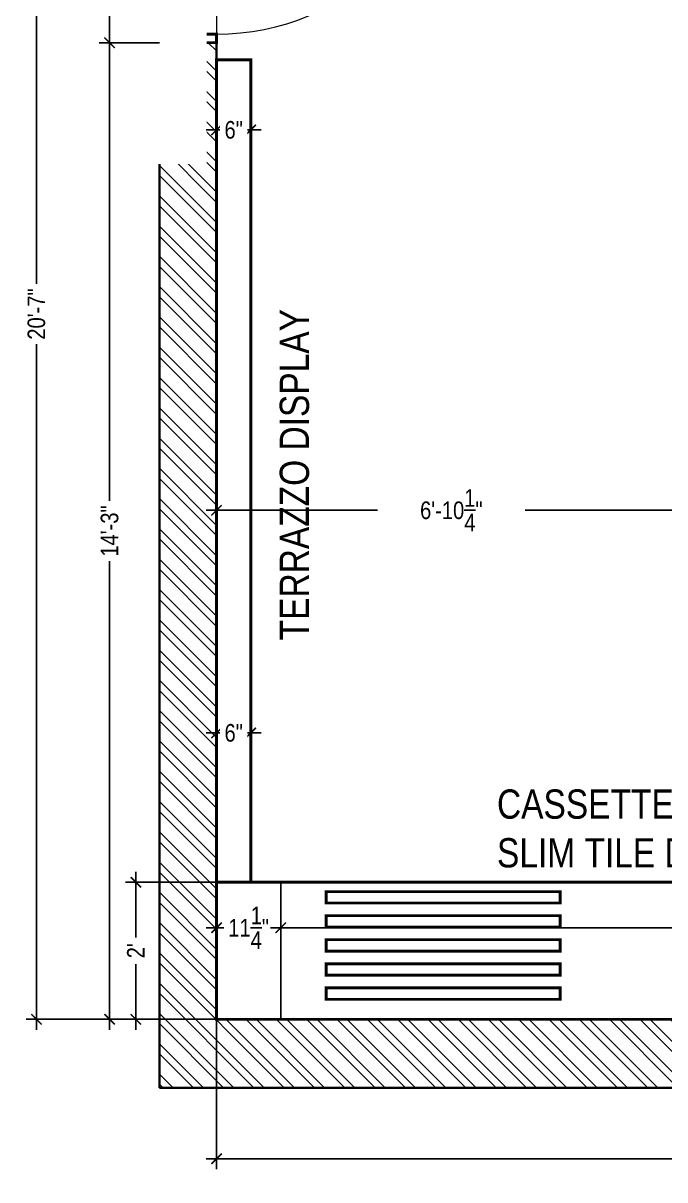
# Model space of a CAD drawing. Header units: inches. Extents: x -109431 to 29005, y -34715 to -1756.
# Drawn here: x -47767.3 to -47654.9, y -10889.7 to -10687.2 of the extents above; entities that cross this region are included whole.
import ezdxf

# ---------------------------------------------------------------- set-up
doc = ezdxf.new("R2010")
doc.units = ezdxf.units.IN
doc.header["$LTSCALE"] = 0.05
doc.header["$MEASUREMENT"] = 0
doc.header["$PDMODE"] = 3
doc.header["$PDSIZE"] = -4
for name, pattern in [('ACAD_ISO03W100', [30, 12, -18]), ('CONTINOUS', [0]), ('DASHED2', [0.375, 0.25, -0.125])]:
    doc.linetypes.add(name, pattern=pattern)
doc.layers.get('Defpoints').update_dxf_attribs({"linetype": 'DASHED2'})
for name, color, linetype in [('Civil Dimension - Text', 7, 'Continuous'), ('Flooring Layout', 7, 'Continuous'), ('text', 4, 'Continuous')]:
    doc.layers.add(name, color=color, linetype=linetype)
for name, color, linetype, lineweight in [('FURNITURE', 1, 'Continuous', 18), ('hatch', 7, 'Continuous', 25), ('WALL', 7, 'Continuous', 35)]:
    doc.layers.add(name, color=color, linetype=linetype, lineweight=lineweight)
doc.styles.add('4MMOF3-8', font='ARIALN.TTF', dxfattribs={"height": 5.12})
doc.styles.add('9-128OF1-4', font='ARIALN.TTF', dxfattribs={"height": 3.0792})
doc.dimstyles.new('DIM 1-4', dxfattribs={"dimtxt": 3.0792, "dimasz": 1.82, "dimexe": 1.82, "dimexo": 0, "dimgap": 0.09, "dimtad": 0, "dimzin": 0, "dimdsep": 46, "dimlunit": 4, "dimtxsty": '9-128OF1-4', "dimblk": 'ARCHTICK', "dimcen": 1.8125, "dimdle": 1.82, "dimclrd": 8, "dimclre": 8, "dimadec": 0, "dimazin": 0, "dimtfac": 1, "dimtofl": 0, "dimtmove": 0, "dimatfit": 3, "dimldrblk": 'OPEN90', "dimfxl": 1, "dimtolj": 1, "dimtzin": 0, "dimlwd": -1, "dimarcsym": 0})

# ---------------------------------------------------------------- blocks, each defined once
blk = doc.blocks.new('_ArchTick')
at = {"color": 0, "const_width": 0.15}
blk.add_lwpolyline([(-0.5, -0.5), (0.5, 0.5)], dxfattribs=at)
blk = doc.blocks.new('*D581')
at = {"layer": 'Civil Dimension - Text', "color": 8, "linetype": 'CONTINOUS', "lineweight": -2, "ltscale": 50, "transparency": 16777216}
for p, q in [((-47733.42, -10861.6), (-47733.42, -10887.84)), ((-47537.25, -10866.6), (-47537.25, -10887.84))]:
    blk.add_line(p, q, dxfattribs=at)
at = {"layer": 'Civil Dimension - Text', "color": 8, "linetype": 'CONTINOUS', "ltscale": 50, "transparency": 16777216}
for p, q in [((-47735.24, -10886.02), (-47640.61, -10886.02)), ((-47535.43, -10886.02), (-47630.06, -10886.02))]:
    blk.add_line(p, q, dxfattribs=at)
at = {"layer": 'Defpoints', "color": 0, "ltscale": 50, "transparency": 16777216}
for p in [(-47733.42, -10861.6), (-47537.25, -10866.6), (-47537.25, -10886.02)]:
    blk.add_point(p, dxfattribs=at)
at = {"layer": 'Civil Dimension - Text', "color": 8, "ltscale": 50, "transparency": 16777216, "xscale": 1.82, "yscale": 1.82, "zscale": 1.82, "rotation": 180}
blk.add_blockref('_ArchTick', (-47733.42, -10886.02), dxfattribs=at)
at = {"layer": 'Civil Dimension - Text', "color": 8, "ltscale": 50, "transparency": 16777216, "xscale": 1.82, "yscale": 1.82, "zscale": 1.82}
blk.add_blockref('_ArchTick', (-47537.25, -10886.02), dxfattribs=at)
at = {"layer": 'Civil Dimension - Text', "color": 0, "ltscale": 50, "transparency": 16777216, "insert": (-47635.33, -10886.02), "char_height": 3.0792, "attachment_point": 5, "style": '9-128OF1-4', "bg_fill": 3, "box_fill_scale": 1.25, "bg_fill_color": 256, "bg_fill_true_color": 13158600, "bg_fill_transparency": 0}
blk.add_mtext('\\A1;16\'-4{\\H1x;\\S1/4;}"', dxfattribs=at)
blk = doc.blocks.new('_Open90')
at = {"color": 0, "linetype": 'ByBlock', "lineweight": -2}
for p, q in [((0, 0), (-1, 0)), ((-0.5, 0.5), (0, 0)), ((0, 0), (-0.5, -0.5))]:
    blk.add_line(p, q, dxfattribs=at)
blk = doc.blocks.new('*D588')
at = {"layer": 'Civil Dimension - Text', "color": 8, "linetype": 'CONTINOUS', "ltscale": 50, "transparency": 16777216}
for p, q in [((-47752.14, -10643.78), (-47752.14, -10664.65)), ((-47752.14, -10692.42), (-47752.14, -10671.55))]:
    blk.add_line(p, q, dxfattribs=at)
at = {"layer": 'Civil Dimension - Text', "color": 8, "linetype": 'CONTINOUS', "lineweight": -2, "ltscale": 50, "transparency": 16777216}
for p, q in [((-47733.42, -10645.6), (-47753.96, -10645.6)), ((-47743.42, -10690.6), (-47753.96, -10690.6))]:
    blk.add_line(p, q, dxfattribs=at)
at = {"layer": 'Defpoints', "color": 0, "ltscale": 50, "transparency": 16777216}
for p in [(-47733.42, -10645.6), (-47752.14, -10690.6), (-47743.42, -10690.6)]:
    blk.add_point(p, dxfattribs=at)
at = {"layer": 'Civil Dimension - Text', "color": 8, "ltscale": 50, "transparency": 16777216, "xscale": 1.82, "yscale": 1.82, "zscale": 1.82}
for p, rotation in [((-47752.14, -10645.6), 90), ((-47752.14, -10690.6), 270)]:
    blk.add_blockref('_ArchTick', p, dxfattribs=dict(at, rotation=rotation))
at = {"layer": 'Civil Dimension - Text', "color": 0, "ltscale": 50, "transparency": 16777216, "insert": (-47752.14, -10668.1), "char_height": 3.079, "attachment_point": 5, "rotation": 90, "style": '9-128OF1-4', "bg_fill": 3, "box_fill_scale": 1.25, "bg_fill_color": 256, "bg_fill_true_color": 13158600, "bg_fill_transparency": 0}
blk.add_mtext('\\A1;3\'-9"', dxfattribs=at)
blk = doc.blocks.new('*D589')
at = {"layer": 'Civil Dimension - Text', "color": 8, "linetype": 'CONTINOUS', "ltscale": 50, "transparency": 16777216}
for p, q in [((-47752.14, -10688.78), (-47752.14, -10771.78)), ((-47752.14, -10863.42), (-47752.14, -10780.41))]:
    blk.add_line(p, q, dxfattribs=at)
at = {"layer": 'Civil Dimension - Text', "color": 8, "linetype": 'CONTINOUS', "lineweight": -2, "ltscale": 50, "transparency": 16777216}
for p, q in [((-47743.42, -10690.6), (-47753.96, -10690.6)), ((-47733.42, -10861.6), (-47753.96, -10861.6))]:
    blk.add_line(p, q, dxfattribs=at)
at = {"layer": 'Defpoints', "color": 0, "ltscale": 50, "transparency": 16777216}
for p in [(-47743.42, -10690.6), (-47752.14, -10861.6), (-47733.42, -10861.6)]:
    blk.add_point(p, dxfattribs=at)
at = {"layer": 'Civil Dimension - Text', "color": 8, "ltscale": 50, "transparency": 16777216, "xscale": 1.82, "yscale": 1.82, "zscale": 1.82}
for p, rotation in [((-47752.14, -10690.6), 90), ((-47752.14, -10861.6), 270)]:
    blk.add_blockref('_ArchTick', p, dxfattribs=dict(at, rotation=rotation))
at = {"layer": 'Civil Dimension - Text', "color": 0, "ltscale": 50, "transparency": 16777216, "insert": (-47752.14, -10776.1), "char_height": 3.079, "attachment_point": 5, "rotation": 90, "style": '9-128OF1-4', "bg_fill": 3, "box_fill_scale": 1.25, "bg_fill_color": 256, "bg_fill_true_color": 13158600, "bg_fill_transparency": 0}
blk.add_mtext('\\A1;14\'-3"', dxfattribs=at)
blk = doc.blocks.new('*D558')
at = {"layer": 'Civil Dimension - Text', "color": 8, "linetype": 'CONTINOUS', "ltscale": 50, "transparency": 16777216}
for p, q in [((-47764.95, -10612.78), (-47764.95, -10733.64)), ((-47764.95, -10863.42), (-47764.95, -10742.55))]:
    blk.add_line(p, q, dxfattribs=at)
at = {"layer": 'Civil Dimension - Text', "color": 8, "linetype": 'CONTINOUS', "lineweight": -2, "ltscale": 50, "transparency": 16777216}
for p, q in [((-47733.42, -10614.6), (-47766.77, -10614.6)), ((-47733.42, -10861.6), (-47766.77, -10861.6))]:
    blk.add_line(p, q, dxfattribs=at)
at = {"layer": 'Defpoints', "color": 0, "ltscale": 50, "transparency": 16777216}
for p in [(-47733.42, -10614.6), (-47764.95, -10861.6), (-47733.42, -10861.6)]:
    blk.add_point(p, dxfattribs=at)
at = {"layer": 'Civil Dimension - Text', "color": 8, "ltscale": 50, "transparency": 16777216, "xscale": 1.82, "yscale": 1.82, "zscale": 1.82}
for p, rotation in [((-47764.95, -10614.6), 90), ((-47764.95, -10861.6), 270)]:
    blk.add_blockref('_ArchTick', p, dxfattribs=dict(at, rotation=rotation))
at = {"layer": 'Civil Dimension - Text', "color": 0, "ltscale": 50, "transparency": 16777216, "insert": (-47764.95, -10738.1), "char_height": 3.079, "attachment_point": 5, "rotation": 90, "style": '9-128OF1-4', "bg_fill": 3, "box_fill_scale": 1.25, "bg_fill_color": 256, "bg_fill_true_color": 13158600, "bg_fill_transparency": 0}
blk.add_mtext('\\A1;20\'-7"', dxfattribs=at)
blk = doc.blocks.new('*D564')
at = {"layer": 'Defpoints', "color": 0, "ltscale": 50, "transparency": 16777216}
for p in [(-47651.2, -10772.47), (-47733.42, -10780.48), (-47651.2, -10783.33)]:
    blk.add_point(p, dxfattribs=at)
at = {"layer": 'Flooring Layout', "color": 8, "linetype": 'ACAD_ISO03W100', "lineweight": -2, "ltscale": 50, "transparency": 16777216}
for p, q in [((-47733.42, -10780.48), (-47733.42, -10770.65)), ((-47651.2, -10783.33), (-47651.2, -10770.65))]:
    blk.add_line(p, q, dxfattribs=at)
at = {"layer": 'Flooring Layout', "color": 8, "linetype": 'ACAD_ISO03W100', "ltscale": 50, "transparency": 16777216}
for p, q in [((-47735.24, -10772.47), (-47697.71, -10772.47)), ((-47649.38, -10772.47), (-47686.91, -10772.47))]:
    blk.add_line(p, q, dxfattribs=at)
at = {"layer": 'Flooring Layout', "color": 8, "ltscale": 50, "transparency": 16777216, "xscale": 1.82, "yscale": 1.82, "zscale": 1.82, "rotation": 180}
blk.add_blockref('_ArchTick', (-47733.42, -10772.47), dxfattribs=at)
at = {"layer": 'Flooring Layout', "color": 8, "ltscale": 50, "transparency": 16777216, "xscale": 1.82, "yscale": 1.82, "zscale": 1.82}
blk.add_blockref('_ArchTick', (-47651.2, -10772.47), dxfattribs=at)
at = {"layer": 'Flooring Layout', "color": 0, "ltscale": 50, "transparency": 16777216, "insert": (-47692.31, -10772.47), "char_height": 3.0792, "attachment_point": 5, "style": '9-128OF1-4', "bg_fill": 3, "box_fill_scale": 1.25, "bg_fill_color": 256, "bg_fill_true_color": 13158600, "bg_fill_transparency": 0}
blk.add_mtext('\\A1;6\'-10{\\H1x;\\S1/4;}"', dxfattribs=at)
blk = doc.blocks.new('*D611')
at = {"layer": 'Defpoints', "color": 0, "ltscale": 50, "transparency": 16777216}
for p in [(-47733.42, -10837.6), (-47747.55, -10861.6), (-47733.42, -10861.6)]:
    blk.add_point(p, dxfattribs=at)
at = {"layer": 'Flooring Layout', "color": 8, "linetype": 'ACAD_ISO03W100', "ltscale": 50, "transparency": 16777216}
for p, q in [((-47747.55, -10835.78), (-47747.55, -10848.32)), ((-47747.55, -10863.42), (-47747.55, -10850.87))]:
    blk.add_line(p, q, dxfattribs=at)
at = {"layer": 'Flooring Layout', "color": 8, "linetype": 'ACAD_ISO03W100', "lineweight": -2, "ltscale": 50, "transparency": 16777216}
for p, q in [((-47733.42, -10837.6), (-47749.37, -10837.6)), ((-47733.42, -10861.6), (-47749.37, -10861.6))]:
    blk.add_line(p, q, dxfattribs=at)
at = {"layer": 'Flooring Layout', "color": 8, "ltscale": 50, "transparency": 16777216, "xscale": 1.82, "yscale": 1.82, "zscale": 1.82}
for p, rotation in [((-47747.55, -10837.6), 90), ((-47747.55, -10861.6), 270)]:
    blk.add_blockref('_ArchTick', p, dxfattribs=dict(at, rotation=rotation))
at = {"layer": 'Flooring Layout', "color": 0, "ltscale": 50, "transparency": 16777216, "insert": (-47747.55, -10849.6), "char_height": 3.079, "attachment_point": 5, "rotation": 90, "style": '9-128OF1-4', "bg_fill": 3, "box_fill_scale": 1.25, "bg_fill_color": 256, "bg_fill_true_color": 13158600, "bg_fill_transparency": 0}
blk.add_mtext("\\A1;2'", dxfattribs=at)
blk = doc.blocks.new('*D612')
at = {"layer": 'Flooring Layout', "color": 8, "linetype": 'ACAD_ISO03W100', "lineweight": -2, "ltscale": 50, "transparency": 16777216}
for p, q in [((-47733.42, -10705.87), (-47733.42, -10704.05)), ((-47727.42, -10705.87), (-47727.42, -10704.05))]:
    blk.add_line(p, q, dxfattribs=at)
at = {"layer": 'Flooring Layout', "color": 8, "linetype": 'ACAD_ISO03W100', "ltscale": 50, "transparency": 16777216}
for p, q in [((-47735.24, -10705.87), (-47731.97, -10705.87)), ((-47725.6, -10705.87), (-47728.87, -10705.87))]:
    blk.add_line(p, q, dxfattribs=at)
at = {"layer": 'Flooring Layout', "color": 8, "ltscale": 50, "transparency": 16777216, "xscale": 1.82, "yscale": 1.82, "zscale": 1.82, "rotation": 180}
blk.add_blockref('_ArchTick', (-47733.42, -10705.87), dxfattribs=at)
at = {"layer": 'Flooring Layout', "color": 8, "ltscale": 50, "transparency": 16777216, "xscale": 1.82, "yscale": 1.82, "zscale": 1.82}
blk.add_blockref('_ArchTick', (-47727.42, -10705.87), dxfattribs=at)
at = {"layer": 'Flooring Layout', "color": 0, "ltscale": 50, "transparency": 16777216, "insert": (-47730.42, -10705.87), "char_height": 3.079, "attachment_point": 5, "style": '9-128OF1-4', "bg_fill": 3, "box_fill_scale": 1.25, "bg_fill_color": 256, "bg_fill_true_color": 13158600, "bg_fill_transparency": 0}
blk.add_mtext('\\A1;6"', dxfattribs=at)
at = {"layer": 'Defpoints', "color": 0, "ltscale": 50, "transparency": 16777216}
for p in [(-47733.42, -10705.87), (-47727.42, -10705.87), (-47727.42, -10705.87)]:
    blk.add_point(p, dxfattribs=at)
blk = doc.blocks.new('*D982')
at = {"layer": 'Defpoints', "color": 0, "ltscale": 50, "transparency": 16777216}
for p in [(-47733.42, -10842.76), (-47722.17, -10842.76), (-47733.42, -10845.57)]:
    blk.add_point(p, dxfattribs=at)
at = {"layer": 'Flooring Layout', "color": 8, "linetype": 'ACAD_ISO03W100', "lineweight": -2, "ltscale": 50, "transparency": 16777216}
for p, q in [((-47733.42, -10842.76), (-47733.42, -10847.39)), ((-47722.17, -10842.76), (-47722.17, -10847.39))]:
    blk.add_line(p, q, dxfattribs=at)
at = {"layer": 'Flooring Layout', "color": 8, "linetype": 'ACAD_ISO03W100', "ltscale": 50, "transparency": 16777216}
for p, q in [((-47735.24, -10845.57), (-47731.16, -10845.57)), ((-47720.35, -10845.57), (-47724.43, -10845.57))]:
    blk.add_line(p, q, dxfattribs=at)
at = {"layer": 'Flooring Layout', "color": 8, "ltscale": 50, "transparency": 16777216, "xscale": 1.82, "yscale": 1.82, "zscale": 1.82, "rotation": 180}
blk.add_blockref('_ArchTick', (-47733.42, -10845.57), dxfattribs=at)
at = {"layer": 'Flooring Layout', "color": 8, "ltscale": 50, "transparency": 16777216, "xscale": 1.82, "yscale": 1.82, "zscale": 1.82}
blk.add_blockref('_ArchTick', (-47722.17, -10845.57), dxfattribs=at)
at = {"layer": 'Flooring Layout', "color": 0, "ltscale": 50, "transparency": 16777216, "insert": (-47727.8, -10845.57), "char_height": 3.0792, "attachment_point": 5, "style": '9-128OF1-4', "bg_fill": 3, "box_fill_scale": 1.25, "bg_fill_color": 256, "bg_fill_true_color": 13158600, "bg_fill_transparency": 0}
blk.add_mtext('\\A1;11{\\H1x;\\S1/4;}"', dxfattribs=at)
blk = doc.blocks.new('*D983')
at = {"layer": 'Civil Dimension - Text', "color": 8, "linetype": 'CONTINOUS', "lineweight": -2, "ltscale": 50, "transparency": 16777216}
for p, q in [((-47566.25, -10835.5), (-47566.25, -10847.39)), ((-47722.17, -10842.76), (-47722.17, -10847.39))]:
    blk.add_line(p, q, dxfattribs=at)
at = {"layer": 'Civil Dimension - Text', "color": 8, "linetype": 'CONTINOUS', "ltscale": 50, "transparency": 16777216}
for p, q in [((-47723.99, -10845.57), (-47646.32, -10845.57)), ((-47564.43, -10845.57), (-47642.1, -10845.57))]:
    blk.add_line(p, q, dxfattribs=at)
at = {"layer": 'Defpoints', "color": 0, "ltscale": 50, "transparency": 16777216}
for p in [(-47566.25, -10835.5), (-47722.17, -10842.76), (-47566.25, -10845.57)]:
    blk.add_point(p, dxfattribs=at)
at = {"layer": 'Civil Dimension - Text', "color": 8, "ltscale": 50, "transparency": 16777216, "xscale": 1.82, "yscale": 1.82, "zscale": 1.82, "rotation": 180}
blk.add_blockref('_ArchTick', (-47722.17, -10845.57), dxfattribs=at)
at = {"layer": 'Civil Dimension - Text', "color": 8, "ltscale": 50, "transparency": 16777216, "xscale": 1.82, "yscale": 1.82, "zscale": 1.82}
blk.add_blockref('_ArchTick', (-47566.25, -10845.57), dxfattribs=at)
at = {"layer": 'Civil Dimension - Text', "color": 0, "ltscale": 50, "transparency": 16777216, "insert": (-47644.21, -10845.57), "char_height": 3.079, "attachment_point": 5, "style": '9-128OF1-4', "bg_fill": 3, "box_fill_scale": 1.25, "bg_fill_color": 256, "bg_fill_true_color": 13158600, "bg_fill_transparency": 0}
blk.add_mtext("\\A1;13'", dxfattribs=at)
blk = doc.blocks.new('*D984')
at = {"layer": 'Flooring Layout', "color": 8, "linetype": 'ACAD_ISO03W100', "lineweight": -2, "ltscale": 50, "transparency": 16777216}
for p, q in [((-47733.42, -10811.46), (-47733.42, -10809.64)), ((-47727.42, -10811.46), (-47727.42, -10809.64))]:
    blk.add_line(p, q, dxfattribs=at)
at = {"layer": 'Flooring Layout', "color": 8, "linetype": 'ACAD_ISO03W100', "ltscale": 50, "transparency": 16777216}
for p, q in [((-47735.24, -10811.46), (-47731.97, -10811.46)), ((-47725.6, -10811.46), (-47728.87, -10811.46))]:
    blk.add_line(p, q, dxfattribs=at)
at = {"layer": 'Flooring Layout', "color": 8, "ltscale": 50, "transparency": 16777216, "xscale": 1.82, "yscale": 1.82, "zscale": 1.82, "rotation": 180}
blk.add_blockref('_ArchTick', (-47733.42, -10811.46), dxfattribs=at)
at = {"layer": 'Flooring Layout', "color": 8, "ltscale": 50, "transparency": 16777216, "xscale": 1.82, "yscale": 1.82, "zscale": 1.82}
blk.add_blockref('_ArchTick', (-47727.42, -10811.46), dxfattribs=at)
at = {"layer": 'Flooring Layout', "color": 0, "ltscale": 50, "transparency": 16777216, "insert": (-47730.42, -10811.46), "char_height": 3.079, "attachment_point": 5, "style": '9-128OF1-4', "bg_fill": 3, "box_fill_scale": 1.25, "bg_fill_color": 256, "bg_fill_true_color": 13158600, "bg_fill_transparency": 0}
blk.add_mtext('\\A1;6"', dxfattribs=at)
at = {"layer": 'Defpoints', "color": 0, "ltscale": 50, "transparency": 16777216}
for p in [(-47733.42, -10811.46), (-47727.42, -10811.46), (-47727.42, -10811.46)]:
    blk.add_point(p, dxfattribs=at)

msp = doc.modelspace()

# ---------------------------------------------------------------- hatches: boundary and pattern name
at = {"layer": 'hatch', "ltscale": 0.25}
h = msp.add_hatch(dxfattribs=at)
h.set_pattern_fill('ANSI32', color=8, scale=10, angle=270)
h.set_pattern_definition([(315, (-43352.8705, 73658.705), (2.65165043, 2.65165043), []), (315, (-43352.8705, 73656.937), (2.65165043, 2.65165043), [])])
h.paths.add_polyline_path([(-47570.45686, -10873.59543), (-47570.45686, -10861.59543), (-47733.42292, -10861.59543), (-47733.42292, -10690.59543), (-47743.42292, -10690.59543), (-47743.42292, -10873.59543)])

# ---------------------------------------------------------------- linework, layer by layer
at = {"layer": 'FURNITURE', "ltscale": 50}
msp.add_line((-47733.42292, -10647.09543), (-47733.42292, -10689.09543), dxfattribs=at)
at = {"layer": 'FURNITURE', "ltscale": 50, "const_width": 0.5}
for points in [[(-47733.42292, -10690.59543), (-47743.42292, -10690.59543), (-47743.42292, -10689.09543), (-47733.42292, -10689.09543), (-47733.42292, -10690.59543)], [(-47727.42292, -10837.59543), (-47733.42292, -10837.59543), (-47733.42292, -10693.59543), (-47727.42292, -10693.59543), (-47727.42292, -10837.59543)], [(-47714.24004, -10839.23984), (-47714.24004, -10841.23984), (-47673.24004, -10841.23984), (-47673.24004, -10839.23984), (-47714.24004, -10839.23984)], [(-47714.24004, -10843.45323), (-47714.24004, -10845.45323), (-47673.24004, -10845.45323), (-47673.24004, -10843.45323), (-47714.24004, -10843.45323)], [(-47714.24004, -10847.66663), (-47714.24004, -10849.66663), (-47673.24004, -10849.66663), (-47673.24004, -10847.66663), (-47714.24004, -10847.66663)], [(-47714.24004, -10851.88002), (-47714.24004, -10853.88002), (-47673.24004, -10853.88002), (-47673.24004, -10851.88002), (-47714.24004, -10851.88002)], [(-47714.24004, -10856.09342), (-47714.24004, -10858.09342), (-47673.24004, -10858.09342), (-47673.24004, -10856.09342), (-47714.24004, -10856.09342)]]:
    msp.add_lwpolyline(points, dxfattribs=at)
msp.add_lwpolyline([(-47566.24525, -10837.59543), (-47733.42292, -10837.59543), (-47733.42292, -10861.59543), (-47566.24525, -10861.59543)], close=True, dxfattribs=at)
at = {"layer": 'FURNITURE', "ltscale": 50}
msp.add_arc((-47733.43144, -10647.07451), 42.02093, 270.0116194, 358.6078262, dxfattribs=at)
at = {"layer": 'WALL', "ltscale": 0.25}
for p, q in [((-47733.42292, -10690.59543), (-47733.42292, -10861.59543)), ((-47733.42292, -10861.59543), (-47567.42292, -10861.59543)), ((-47743.42292, -10873.59543), (-47122.12662, -10873.59543))]:
    msp.add_line(p, q, dxfattribs=at)
for points in [[(-47743.42292, -10690.59543), (-47733.42292, -10690.59543)], [(-47743.42292, -10690.59543), (-47743.42292, -10873.59543)]]:
    msp.add_lwpolyline(points, dxfattribs=at)

# ---------------------------------------------------------------- texts
at = {"layer": 'text', "ltscale": 50, "insert": (-47719.75666, -10795.22826), "char_height": 5.12, "width": 66.2810962, "attachment_point": 4, "rotation": 90, "style": '4MMOF3-8'}
msp.add_mtext('TERRAZZO DISPLAY', dxfattribs=at)
at = {"layer": 'text', "ltscale": 50, "insert": (-47684.31545, -10828.21212), "char_height": 5.12, "attachment_point": 4, "style": '4MMOF3-8'}
msp.add_mtext_dynamic_manual_height_columns('CASSETTE- \\PSLIM TILE DISPLAY', width=127.679357, gutter_width=15.396, heights=[0], dxfattribs=at)

# ---------------------------------------------------------------- next in the draw order: texts
at = {"layer": 'text', "ltscale": 50, "insert": (-47740.31656, -10653.16517), "char_height": 5.12, "attachment_point": 4, "rotation": 270, "style": '4MMOF3-8', "bg_fill": 2}
msp.add_mtext_dynamic_manual_height_columns('ENTRANCE', width=56.1013147, gutter_width=15.396, heights=[26.39219], dxfattribs=at)

# ---------------------------------------------------------------- next in the draw order: dimensions: what is measured, and where the dimension line sits
at = {"layer": 'Civil Dimension - Text', "ltscale": 50}
dim = msp.add_linear_dim(base=(-47537.24707, -10886.0193), p1=(-47733.42292, -10861.59543), p2=(-47537.24707, -10866.59881), dimstyle='DIM 1-4', override={"dimfxl": 0.1875, "dimtfill": 1, "dimarcsym": 1}, dxfattribs=at)
dim.commit()
dim.dimension.update_dxf_attribs({"geometry": '*D581', "text_midpoint": (-47635.33499, -10886.0193)})

# ---------------------------------------------------------------- next in the draw order: linework, layer by layer
at = {"layer": 'Flooring Layout', "ltscale": 50}
msp.add_line((-47722.17292, -10861.59543), (-47722.17292, -10837.59543), dxfattribs=at)

# ---------------------------------------------------------------- next in the draw order: dimensions: what is measured, and where the dimension line sits
at = {"layer": 'Civil Dimension - Text', "ltscale": 50}
dim = msp.add_linear_dim(base=(-47752.13682, -10690.59543), p1=(-47733.42292, -10645.59543), p2=(-47743.42292, -10690.59543), angle=90, dimstyle='DIM 1-4', override={"dimfxl": 0.1875, "dimtfill": 1, "dimarcsym": 1}, dxfattribs=at)
dim.commit()
dim.dimension.update_dxf_attribs({"geometry": '*D588', "text_midpoint": (-47752.13682, -10668.09543)})

# ---------------------------------------------------------------- next in the draw order: dimensions: what is measured, and where the dimension line sits
dim = msp.add_linear_dim(base=(-47752.13682, -10861.59543), p1=(-47743.42292, -10690.59543), p2=(-47733.42292, -10861.59543), angle=90, dimstyle='DIM 1-4', override={"dimfxl": 0.1875, "dimtfill": 1, "dimarcsym": 1}, dxfattribs=at)
dim.commit()
dim.dimension.update_dxf_attribs({"geometry": '*D589', "text_midpoint": (-47752.13682, -10776.09543)})

# ---------------------------------------------------------------- next in the draw order: dimensions: what is measured, and where the dimension line sits
dim = msp.add_linear_dim(base=(-47764.95121, -10861.59543), p1=(-47733.42292, -10614.59543), p2=(-47733.42292, -10861.59543), angle=90, dimstyle='DIM 1-4', override={"dimfxl": 0.1875, "dimtfill": 1, "dimarcsym": 1}, dxfattribs=at)
dim.commit()
dim.dimension.update_dxf_attribs({"geometry": '*D558', "text_midpoint": (-47764.95121, -10738.09543)})

# ---------------------------------------------------------------- next in the draw order: dimensions: what is measured, and where the dimension line sits
at = {"layer": 'Flooring Layout', "ltscale": 50}
for base, p1, p2, picture, middle in [((-47727.42292, -10705.86952), (-47733.42292, -10705.86952), (-47727.42292, -10705.86952), '*D612', (-47730.42292, -10705.86952)), ((-47651.19662, -10772.4722), (-47733.42292, -10780.47575), (-47651.19662, -10783.33138), '*D564', (-47692.30977, -10772.4722)), ((-47727.42292, -10811.45518), (-47733.42292, -10811.45518), (-47727.42292, -10811.45518), '*D984', (-47730.42292, -10811.45518))]:
    dim = msp.add_linear_dim(base=base, p1=p1, p2=p2, dimstyle='DIM 1-4', override={"dimfxl": 0.1875, "dimtfill": 1, "dimarcsym": 1}, dxfattribs=at)
    dim.commit()
    dim.dimension.update_dxf_attribs({"geometry": picture, "text_midpoint": middle})
dim = msp.add_linear_dim(base=(-47747.55157, -10861.59543), p1=(-47733.42292, -10837.59543), p2=(-47733.42292, -10861.59543), angle=90, dimstyle='DIM 1-4', override={"dimfxl": 0.1875, "dimtfill": 1, "dimarcsym": 1}, dxfattribs=at)
dim.commit()
dim.dimension.update_dxf_attribs({"geometry": '*D611', "text_midpoint": (-47747.55157, -10849.59543)})

# ---------------------------------------------------------------- next in the draw order: dimensions: what is measured, and where the dimension line sits
dim = msp.add_linear_dim(base=(-47733.42292, -10845.5699), p1=(-47722.17292, -10842.76254), p2=(-47733.42292, -10842.76254), dimstyle='DIM 1-4', override={"dimfxl": 0.1875, "dimtfill": 1, "dimarcsym": 1}, dxfattribs=at)
dim.commit()
dim.dimension.update_dxf_attribs({"geometry": '*D982', "text_midpoint": (-47727.79792, -10845.5699)})

# ---------------------------------------------------------------- next in the draw order: dimensions: what is measured, and where the dimension line sits
at = {"layer": 'Civil Dimension - Text', "ltscale": 50}
dim = msp.add_linear_dim(base=(-47566.24525, -10845.5699), p1=(-47722.17292, -10842.76254), p2=(-47566.24525, -10835.49716), dimstyle='DIM 1-4', override={"dimfxl": 0.1875, "dimtfill": 1, "dimarcsym": 1}, dxfattribs=at)
dim.commit()
dim.dimension.update_dxf_attribs({"geometry": '*D983', "text_midpoint": (-47644.20908, -10845.5699)})

doc.saveas('drawing.dxf')
